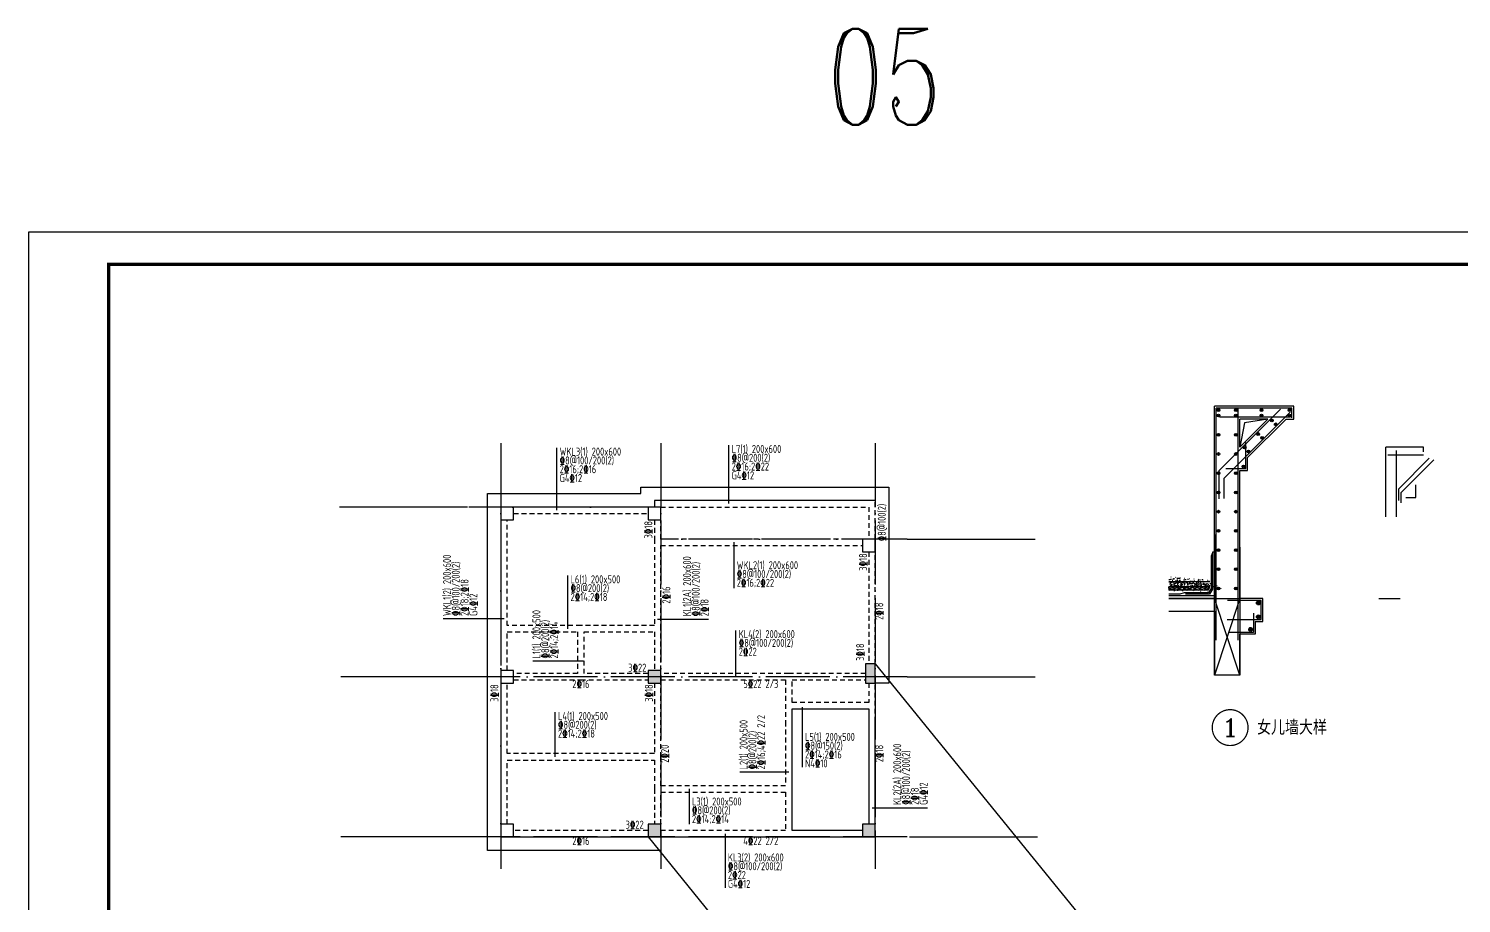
# Model space of a CAD drawing. Extents: x 365746627 to 729500028, y 528103248 to 1057099660.
# Drawn here: x 366002118 to 366046885, y 528124295 to 528151608 of the extents above; entities that cross this region are included whole.
import ezdxf
from ezdxf.enums import TextEntityAlignment as Align

# ---------------------------------------------------------------- set-up
doc = ezdxf.new("R2010")
doc.units = 0
doc.header["$LTSCALE"] = 1000
doc.header["$MEASUREMENT"] = 0
doc.linetypes.add('3', pattern=[500, 300, -200])
doc.linetypes.add('DOTE', pattern=[2.4200000000000004, 2, -0.2, 0.02, -0.2])
for name, color, linetype in [('AXIS', 3, 'Continuous'), ('BEAM-梁', 2, 'Continuous'), ('BEAMDASH-梁', 3, '3'), ('COLUMN', 6, 'Continuous'), ('DIM_LEAD', 3, 'Continuous'), ('DOTE', 1, 'DOTE'), ('HIDE_BEAMDIMMASS', 2, 'Continuous'), ('HIGH-DIM', 3, 'Continuous'), ('l立面最前', 6, 'Continuous'), ('PUB_HATCH', 8, 'Continuous'), ('PUB_TEXT', 7, 'Continuous'), ('PUB_TITLE', 4, 'Continuous'), ('ROOF', 125, 'Continuous'), ('S_BEAMDIMLOCAL', 3, 'Continuous'), ('WALL', 4, 'Continuous'), ('剖面填充', 8, 'Continuous'), ('构造', 5, 'Continuous')]:
    doc.layers.add(name, color=color, linetype=linetype)
doc.styles.add('-黑体', font='simhei.ttf')
doc.styles.add('_COMPLEX', font='COMPLEX.shx', dxfattribs={"width": 0.75})
doc.styles.add('COMP', font='COMPLEX', dxfattribs={"bigfont": 'hztxt'})
doc.styles.add('TSSD_REIN', font='tssdeng.shx', dxfattribs={"width": 0.8, "bigfont": 'hztxt.shx'})

# ---------------------------------------------------------------- blocks, each defined once
blk = doc.blocks.new('a12ghd23h')
at = {"layer": 'AXIS'}
for p, q in [((365887754.0951011, 528189568.8598409), (365883754.0951011, 528189568.8598409)), ((365901496.8528962, 528188568.8598403), (365905496.8528962, 528188568.8598403)), ((365887796.8528962, 528184268.8598403), (365883796.8528962, 528184268.8598403)), ((365901496.8528962, 528184268.8598403), (365905496.8528962, 528184268.8598403)), ((365887796.8528962, 528179268.8598403), (365883796.8528962, 528179268.8598403)), ((365901567.5088028, 528179268.8598403), (365905567.5088028, 528179268.8598403))]:
    blk.add_line(p, q, dxfattribs=at)
at = {"layer": 'DOTE'}
for p, q in [((365888796.8528962, 528191568.8598404), (365888796.8528962, 528178268.8598404)), ((365893796.8528962, 528191568.8598404), (365893796.8528962, 528178268.8598404)), ((365900496.8528962, 528191568.8598404), (365900496.8528962, 528178268.8598404)), ((365893796.8528961, 528189568.8598403), (365887796.8528962, 528189568.8598404)), ((365901496.8528962, 528188568.8598403), (365893796.8528962, 528188568.8598403)), ((365901496.8528962, 528184268.8598404), (365887796.8528962, 528184268.8598404)), ((365901496.8528962, 528179268.8598404), (365887796.8528962, 528179268.8598404))]:
    blk.add_line(p, q, dxfattribs=at)
blk = doc.blocks.new('ag1456a4h56da')
at = {"layer": 'PUB_HATCH'}
h = blk.add_hatch(color=256, dxfattribs=at)
h.dxf.hatch_style = 1
h.paths.add_polyline_path([(366029701.3678465, 528077859.6121689), (366029301.3678465, 528077859.6121689), (366029301.3678465, 528077459.6121689), (366029701.3678465, 528077459.6121689)])
h.paths.add_polyline_path([(366036401.3678454, 528078059.6121784), (366036101.3678461, 528078059.6121932), (366036101.3678463, 528077459.6121837), (366036401.3678455, 528077459.6121689)])
h.paths.add_polyline_path([(366029701.3678465, 528073059.6121837), (366029301.3678465, 528073059.6121837), (366029301.3678465, 528072659.6121837), (366029701.3678465, 528072659.6121837)])
h.paths.add_polyline_path([(366036401.3678465, 528073059.6121837), (366036001.3678465, 528073059.6121837), (366036001.3678465, 528072659.6121837), (366036401.3678465, 528072659.6121837)])
at = {"layer": 'BEAM-梁'}
for p, q in [((366029301.3678464, 528082959.6121837), (366025101.3678464, 528082959.6121837)), ((366029501.3678466, 528083159.6121837), (366029501.3678464, 528082959.6121837)), ((366036401.3678466, 528083159.6121837), (366029501.3678466, 528083159.6121837)), ((366024701.3678464, 528082559.6121837), (366024701.3678465, 528079159.6121837)), ((366024701.3678465, 528077459.6121689), (366024701.3678465, 528075159.6121837)), ((366033801.3678464, 528074159.6121837), (366033801.3678464, 528076659.6121837)), ((366033801.3678464, 528076659.6121837), (366036201.3678456, 528076659.6121837)), ((366036201.3678456, 528076659.6121837), (366036201.3678464, 528073059.6121837)), ((366036401.3678464, 528073059.6121837), (366036401.3678455, 528076259.6121689)), ((366024701.3678465, 528075159.6121837), (366024701.3678465, 528073059.6121837)), ((366033801.3678464, 528072859.6121837), (366033801.3678464, 528074159.6121837)), ((366025101.3678465, 528072659.6121837), (366029301.3678465, 528072659.6121837)), ((366029701.3678465, 528072659.6121837), (366033701.3678464, 528072659.6121837)), ((366033701.3678464, 528072659.6121837), (366036001.3678465, 528072659.6121837)), ((366036001.3678465, 528072859.6121837), (366033801.3678464, 528072859.6121837))]:
    blk.add_line(p, q, dxfattribs=at)
at = {"layer": 'BEAMDASH-梁', "ltscale": 0.0005}
for p, q in [((366029701.3678464, 528082959.6121837), (366029701.3678464, 528082959.6121837)), ((366029701.3678464, 528082959.6121837), (366036201.3678465, 528082959.6121837)), ((366036201.3678465, 528082959.6121837), (366036201.3678454, 528081959.6121838)), ((366036401.3678453, 528081959.6121838), (366036401.3678466, 528083159.6121837)), ((366024901.3678465, 528079259.6121837), (366024901.3678464, 528082559.6121837)), ((366025101.3678464, 528082759.6121837), (366029301.3678464, 528082759.6121837)), ((366029501.3678464, 528082559.6121837), (366029501.3678465, 528081959.6121838)), ((366029701.3678465, 528081959.6121838), (366029701.3678464, 528082559.6121837)), ((366029501.3678465, 528081959.6121838), (366029501.3678465, 528079259.6121837)), ((366036001.3678453, 528081959.6121838), (366029701.3678465, 528081959.6121838)), ((366029701.3678465, 528079159.6121837), (366029701.3678465, 528081759.6121838)), ((366029701.3678465, 528081759.6121838), (366036001.3678453, 528081759.6121838)), ((366036201.3678454, 528081559.6121838), (366036201.3678454, 528078059.6121784)), ((366036401.3678453, 528078059.6121784), (366036401.3678454, 528081559.6121838)), ((366024701.3678465, 528079159.6121837), (366024701.3678465, 528077859.6121689)), ((366027201.588289, 528079259.6121837), (366024901.3678465, 528079259.6121837)), ((366024901.3678465, 528077859.6121689), (366024901.3678465, 528079059.6121837)), ((366024901.3678465, 528079059.6121837), (366027101.588289, 528079059.6121837)), ((366027101.588289, 528079059.6121837), (366027101.588289, 528077759.6121689)), ((366029501.3678465, 528079259.6121837), (366027201.588289, 528079259.6121837)), ((366027301.588289, 528077759.6121689), (366027301.588289, 528079059.6121837)), ((366027301.588289, 528079059.6121837), (366029501.3678465, 528079059.6121837)), ((366029501.3678465, 528079059.6121837), (366029501.3678465, 528077859.6121689)), ((366029701.3678465, 528077859.6121689), (366029701.3678465, 528079159.6121837)), ((366027101.588289, 528077759.6121689), (366025101.3678465, 528077759.6121689)), ((366025101.3678465, 528077559.6121689), (366027201.588289, 528077559.6121689)), ((366027201.588289, 528077559.6121689), (366029301.3678465, 528077559.6121689)), ((366029301.3678465, 528077759.6121689), (366027301.588289, 528077759.6121689)), ((366033701.3678464, 528077759.6121689), (366029701.3678465, 528077759.6121689)), ((366029701.3678465, 528077559.6121689), (366033601.3678464, 528077559.6121689)), ((366033601.3678464, 528077559.6121689), (366033601.3678464, 528076259.6121689)), ((366036101.3678463, 528077759.6121689), (366033701.3678464, 528077759.6121689)), ((366033801.3678464, 528077559.6121689), (366036101.3678463, 528077559.6121689)), ((366033801.3678464, 528076859.6121837), (366033801.3678464, 528077559.6121689)), ((366024901.3678465, 528075259.6121837), (366024901.3678465, 528077459.6121689)), ((366029501.3678465, 528077459.6121689), (366029501.3678465, 528075259.6121837)), ((366029701.3678465, 528075159.6121837), (366029701.3678465, 528077459.6121689)), ((366036201.3678455, 528077459.6121689), (366036201.3678455, 528076859.6121837)), ((366036401.3678455, 528076259.6121689), (366036401.3678455, 528077459.6121689)), ((366036201.3678455, 528076859.6121837), (366033801.3678464, 528076859.6121837)), ((366033601.3678464, 528076259.6121689), (366033601.3678464, 528074259.6121837)), ((366029501.3678465, 528075259.6121837), (366024901.3678465, 528075259.6121837)), ((366024901.3678465, 528073059.6121837), (366024901.3678465, 528075059.6121837)), ((366024901.3678465, 528075059.6121837), (366029501.3678465, 528075059.6121837)), ((366029501.3678465, 528075059.6121837), (366029501.3678465, 528074159.6121837)), ((366029701.3678465, 528074259.6121837), (366029701.3678465, 528075159.6121837)), ((366029501.3678465, 528074159.6121837), (366029501.3678465, 528073059.6121837)), ((366033601.3678464, 528074259.6121837), (366029701.3678465, 528074259.6121837)), ((366029701.3678465, 528073059.6121837), (366029701.3678465, 528074059.6121837)), ((366029701.3678465, 528074059.6121837), (366033601.3678464, 528074059.6121837)), ((366033601.3678464, 528074059.6121837), (366033601.3678464, 528072859.6121837)), ((366029301.3678465, 528072859.6121837), (366025101.3678465, 528072859.6121837)), ((366033601.3678464, 528072859.6121837), (366029701.3678465, 528072859.6121837))]:
    blk.add_line(p, q, dxfattribs=at)
at = {"layer": 'COLUMN'}
for points in [[(366025101.3678464, 528082959.6121837), (366024701.3678464, 528082959.6121837), (366024701.3678464, 528082559.6121837), (366025101.3678464, 528082559.6121837)], [(366029701.3678464, 528082959.6121837), (366029301.3678464, 528082959.6121837), (366029301.3678464, 528082559.6121837), (366029701.3678464, 528082559.6121837)], [(366036401.3678453, 528081959.6121838), (366036001.3678453, 528081959.6121838), (366036001.3678453, 528081559.6121838), (366036401.3678453, 528081559.6121838)], [(366036401.3678454, 528078059.6121784), (366036101.3678461, 528078059.6121932), (366036101.3678463, 528077459.6121837), (366036401.3678455, 528077459.6121689)], [(366025101.3678465, 528077859.6121689), (366024701.3678465, 528077859.6121689), (366024701.3678465, 528077459.6121689), (366025101.3678465, 528077459.6121689)], [(366029701.3678465, 528077859.6121689), (366029301.3678465, 528077859.6121689), (366029301.3678465, 528077459.6121689), (366029701.3678465, 528077459.6121689)], [(366025101.3678465, 528073059.6121837), (366024701.3678465, 528073059.6121837), (366024701.3678465, 528072659.6121837), (366025101.3678465, 528072659.6121837)], [(366029701.3678465, 528073059.6121837), (366029301.3678465, 528073059.6121837), (366029301.3678465, 528072659.6121837), (366029701.3678465, 528072659.6121837)], [(366036401.3678465, 528073059.6121837), (366036001.3678465, 528073059.6121837), (366036001.3678465, 528072659.6121837), (366036401.3678465, 528072659.6121837)]]:
    blk.add_lwpolyline(points, close=True, dxfattribs=at)
at = {"layer": '构造'}
for points in [[(366024281.3678463, 528083379.6121837), (366029081.3678465, 528083379.6121837), (366029081.3678467, 528083579.6121837), (366036821.3678464, 528083579.6121837), (366036821.3678464, 528077459.6121837), (366036401.3678464, 528077459.6121689)], [(366029701.3678465, 528072659.6121837), (366029701.3678464, 528072239.6121838), (366024281.3678464, 528072239.6121837), (366024281.3678463, 528083379.6121837)]]:
    blk.add_lwpolyline(points, dxfattribs=at)
blk = doc.blocks.new('sdag45a4h6')
at = {"layer": 'l立面最前'}
h = blk.add_hatch(color=1, dxfattribs=at)
edge = h.paths.add_edge_path()
edge.add_arc((366046517.3353344, 528135219.6078715), 10.74175523268059, 0, 360)
h = blk.add_hatch(color=1, dxfattribs=at)
edge = h.paths.add_edge_path()
edge.add_arc((366046517.3353344, 528135176.6091596), 10.74175523268059, 0, 360)
h = blk.add_hatch(color=1, dxfattribs=at)
edge = h.paths.add_edge_path()
edge.add_arc((366046652.326476, 528135219.6078715), 10.74175523268059, 0, 360)
h = blk.add_hatch(color=1, dxfattribs=at)
edge = h.paths.add_edge_path()
edge.add_arc((366046652.326476, 528135176.6091596), 10.74175523268059, 0, 360)
h = blk.add_hatch(color=1, dxfattribs=at)
edge = h.paths.add_edge_path()
edge.add_arc((366046853.6494718, 528135219.6078715), 10.74175523268059, 0, 360)
h = blk.add_hatch(color=1, dxfattribs=at)
edge = h.paths.add_edge_path()
edge.add_arc((366046853.6494718, 528135176.6091596), 10.74175523268059, 0, 360)
h = blk.add_hatch(color=1, dxfattribs=at)
edge = h.paths.add_edge_path()
edge.add_arc((366046933.297453, 528135138.5212125), 10.74175523268059, 0, 360)
h = blk.add_hatch(color=1, dxfattribs=at)
edge = h.paths.add_edge_path()
edge.add_arc((366047071.7269009, 528135219.6078715), 10.74175523268059, 0, 360)
h = blk.add_hatch(color=1, dxfattribs=at)
edge = h.paths.add_edge_path()
edge.add_arc((366047071.7269009, 528135176.6091596), 10.74175523268059, 0, 360)
h = blk.add_hatch(color=1, dxfattribs=at)
edge = h.paths.add_edge_path()
edge.add_arc((366046517.3353344, 528135026.6091596), 10.74175523268059, 0, 360)
h = blk.add_hatch(color=1, dxfattribs=at)
edge = h.paths.add_edge_path()
edge.add_arc((366046652.326476, 528135026.6091596), 10.74175523268059, 0, 360)
h = blk.add_hatch(color=1, dxfattribs=at)
edge = h.paths.add_edge_path()
edge.add_arc((366046827.2314358, 528135032.4551954), 10.74175523268059, 0, 360)
h = blk.add_hatch(color=1, dxfattribs=at)
edge = h.paths.add_edge_path()
edge.add_arc((366046963.57349, 528135108.2451755), 10.74175523268059, 0, 360)
h = blk.add_hatch(color=1, dxfattribs=at)
edge = h.paths.add_edge_path()
edge.add_arc((366046721.1654186, 528134926.3891782), 10.74175523268059, 0, 360)
h = blk.add_hatch(color=1, dxfattribs=at)
edge = h.paths.add_edge_path()
edge.add_arc((366046857.5074728, 528135002.1791583), 10.74175523268059, 0, 360)
h = blk.add_hatch(color=1, dxfattribs=at)
edge = h.paths.add_edge_path()
edge.add_arc((366046517.3353344, 528134876.6091596), 10.74175523268059, 0, 360)
h = blk.add_hatch(color=1, dxfattribs=at)
edge = h.paths.add_edge_path()
edge.add_arc((366046652.326476, 528134876.6091596), 10.74175523268059, 0, 360)
h = blk.add_hatch(color=1, dxfattribs=at)
edge = h.paths.add_edge_path()
edge.add_arc((366046751.4414556, 528134896.1131412), 10.74175523268059, 0, 360)
h = blk.add_hatch(color=1, dxfattribs=at)
edge = h.paths.add_edge_path()
edge.add_arc((366046517.3353344, 528134726.6091596), 10.74175523268059, 0, 360)
h = blk.add_hatch(color=1, dxfattribs=at)
edge = h.paths.add_edge_path()
edge.add_arc((366046652.326476, 528134726.6091596), 10.74175523268059, 0, 360)
h = blk.add_hatch(color=1, dxfattribs=at)
edge = h.paths.add_edge_path()
edge.add_arc((366046713.2991083, 528134779.9530814), 10.74175523268059, 0, 360)
h = blk.add_hatch(color=1, dxfattribs=at)
edge = h.paths.add_edge_path()
edge.add_arc((366046517.3353344, 528134576.6091596), 10.74175523268059, 0, 360)
h = blk.add_hatch(color=1, dxfattribs=at)
edge = h.paths.add_edge_path()
edge.add_arc((366046652.326476, 528134576.6091596), 10.74175523268059, 0, 360)
h = blk.add_hatch(color=1, dxfattribs=at)
edge = h.paths.add_edge_path()
edge.add_arc((366046517.3353344, 528134426.6091596), 10.74175523268059, 0, 360)
h = blk.add_hatch(color=1, dxfattribs=at)
edge = h.paths.add_edge_path()
edge.add_arc((366046652.326476, 528134426.6091596), 10.74175523268059, 0, 360)
h = blk.add_hatch(color=1, dxfattribs=at)
edge = h.paths.add_edge_path()
edge.add_arc((366046517.3353344, 528134276.6091596), 10.74175523268059, 0, 360)
h = blk.add_hatch(color=1, dxfattribs=at)
edge = h.paths.add_edge_path()
edge.add_arc((366046652.326476, 528134276.6091596), 10.74175523268059, 0, 360)
h = blk.add_hatch(color=1, dxfattribs=at)
edge = h.paths.add_edge_path()
edge.add_arc((366046517.3353344, 528134126.6091596), 10.74175523268059, 0, 360)
h = blk.add_hatch(color=1, dxfattribs=at)
edge = h.paths.add_edge_path()
edge.add_arc((366046652.326476, 528134126.6091596), 10.74175523268059, 0, 360)
h = blk.add_hatch(color=1, dxfattribs=at)
edge = h.paths.add_edge_path()
edge.add_arc((366046517.3353344, 528133976.6091596), 10.74175523268059, 0, 360)
h = blk.add_hatch(color=1, dxfattribs=at)
edge = h.paths.add_edge_path()
edge.add_arc((366046652.326476, 528133976.6091596), 10.74175523268059, 0, 360)
h = blk.add_hatch(color=1, dxfattribs=at)
edge = h.paths.add_edge_path()
edge.add_arc((366046517.3353344, 528133826.6091596), 10.74175523268059, 0, 360)
h = blk.add_hatch(color=1, dxfattribs=at)
edge = h.paths.add_edge_path()
edge.add_arc((366046652.326476, 528133826.6091596), 10.74175523268059, 0, 360)
h = blk.add_hatch(color=1, dxfattribs=at)
edge = h.paths.add_edge_path()
edge.add_arc((366046828.3906434, 528133713.7222422), 15, 0, 360)
h = blk.add_hatch(color=1, dxfattribs=at)
edge = h.paths.add_edge_path()
edge.add_arc((366046828.3906434, 528133605.8435215), 15, 0, 360)
h = blk.add_hatch(color=1, dxfattribs=at)
edge = h.paths.add_edge_path()
edge.add_arc((366046767.9692454, 528133507.1242475), 15, 0, 360)
at = {"layer": '剖面填充'}
h = blk.add_hatch(dxfattribs=at)
h.set_pattern_fill('混凝土', color=256, scale=5, style=0)
h.set_pattern_definition([(49.99999999999999, (363139007.7445098, 527564438.8174791), (35.86300913003767, -3.137606749129755), [3.75, -41.25]), (355, (363139007.7445098, 527564438.8174791), (-6.937566680650001, 37.60960668500059), [3, -33]), (100.4514, (363139010.7330938, 527564438.5560121), (28.92546908570108, 34.47197710304768), [3.187009499999971, -35.05710559999953]), (46.18420000000002, (363139007.7445098, 527564448.8174791), (53.36205243128222, -8.275950716450904), [5.624999999999954, -61.87499999999963]), (96.63559999999998, (363139012.1913471, 527564448.1278138), (46.73313527743517, 48.70589354502209), [4.78051439999994, -52.58564999999953]), (351.1842, (363139007.7445098, 527564448.8174791), (46.73309725668136, 48.70593004626623), [4.5, -49.5]), (21, (363139012.7445098, 527564446.3174791), (29.84535260592308, -20.13094453326694), [3.75, -41.25]), (326.0000000000001, (363139012.7445098, 527564446.3174791), (12.16576659607909, 36.25750225234265), [3, -33]), (71.4514, (363139015.2316214, 527564444.6398988), (42.0111314290745, 16.12652483549762), [3.1870095, -35.0571056]), (37.50000000000001, (363139007.7445098, 527564438.8174791), (0.6079927658645334, 16.64469269156557), [0, -32.59999999999999, 0, -33.5, 0, -33.125]), (7.499999999999999, (363139007.7445098, 527564438.8174791), (13.15347687210743, 19.72058559411801), [0, -19.1, 0, -31.85, 0, -12.625]), (327.5, (363138996.5945098, 527564438.8174791), (26.69112180862045, -1.12774358671899), [0, -12.5, 0, -39, 0, -51.75]), (317.5, (363138991.5945098, 527564438.8174791), (29.15930846711931, 5.005249116615882), [0, -16.25, 0, -25.9, 0, -36.75])])
h.paths.add_polyline_path([(366046128.3565496, 528133878.9323972), (366046128.3565496, 528133838.9323972), (366046449.634074, 528133838.9323972), (366046449.634074, 528133878.9323972)])
h = blk.add_hatch(dxfattribs=at)
h.set_pattern_fill('多孔材料', color=256, scale=10, style=0)
h.set_pattern_definition([(45, (363139027.7445098, 527564438.8174791), (-20.00002033111466, 20.00002033111467), []), (135, (363139027.7445098, 527564438.8174791), (-20.00002033111467, -20.00002033111466), [])])
h.paths.add_polyline_path([(366046128.3565496, 528133838.9323972), (366046128.3565496, 528133813.9323972), (366046439.221389, 528133813.9323972), (366046439.221389, 528133838.9323972)])
at = {"layer": 'DIM_LEAD'}
for p, q in [((366046684.5355878, 528133748.9369766), (366046484.5355878, 528133148.9369766)), ((366046684.5355878, 528133748.9369766), (366046484.5355878, 528133148.9369766)), ((366046684.5355878, 528133148.9369766), (366046484.5355878, 528133748.9369766))]:
    blk.add_line(p, q, dxfattribs=at)
blk.add_lwpolyline([(366046484.5355878, 528133748.9369766), (366046684.5355878, 528133748.9369766), (366046684.5355878, 528133148.9369766), (366046484.5355878, 528133148.9369766)], close=True, dxfattribs=at)
at = {"layer": 'HIGH-DIM'}
blk.add_line((366047769.1739801, 528133748.9369766, -8.004687070846555e-08), (366047935.9556379, 528133748.9369766, -8.004687070846555e-08), dxfattribs=at)
at = {"layer": 'l立面最前'}
for p, q in [((366046484.5355878, 528133748.9369766), (366046484.5355878, 528135248.9369766)), ((366047104.5355878, 528135248.9369766), (366046484.5355878, 528135248.9369766)), ((366047104.5355878, 528135148.9369766), (366047104.5355878, 528135248.9369766)), ((366046903.1142316, 528135148.9369766), (366046684.5355878, 528135148.9369766)), ((366046684.5355878, 528134930.3583328), (366046684.5355878, 528135148.9369766)), ((366046684.5355878, 528134930.3583328), (366046903.1142316, 528135148.9369766)), ((366046744.5355878, 528134848.9369766), (366047044.5355878, 528135148.9369766)), ((366047044.5355878, 528135148.9369766), (366047104.5355878, 528135148.9369766)), ((366046744.5355878, 528134748.9369766), (366046744.5355878, 528134848.9369766)), ((366046684.5355878, 528133748.9369766), (366046684.5355878, 528134748.9369766)), ((366046684.5355878, 528134748.9369766), (366046744.5355878, 528134748.9369766)), ((366046484.5355878, 528133748.9369766), (366046128.3565496, 528133748.9369766)), ((366046864.5355878, 528133748.9369766), (366046684.5355878, 528133748.9369766)), ((366046864.5355878, 528133568.9369766), (366046864.5355878, 528133748.9369766)), ((366046804.5355878, 528133568.9369766), (366046864.5355878, 528133568.9369766)), ((366046804.5355878, 528133568.9369766), (366046804.5355878, 528133468.9369766)), ((366046684.5355878, 528133148.9369766), (366046684.5355878, 528133468.9369766)), ((366046804.5355878, 528133468.9369766), (366046684.5355878, 528133468.9369766))]:
    blk.add_line(p, q, dxfattribs=at)
at = {"layer": 'l立面最前', "color": 1}
for p, q in [((366046499.5355878, 528133422.3737895), (366046499.5355878, 528135233.9369766)), ((366047089.5355878, 528135233.9369766), (366046499.5355878, 528135233.9369766)), ((366046520.7467446, 528134745.3562861), (366047002.0244461, 528135226.6339876)), ((366047079.340251, 528135163.9369766), (366046525.9163817, 528135163.9369766)), ((366046559.5335411, 528134685.1481333), (366047076.3318034, 528135201.9463956)), ((366046669.5355878, 528133422.3737895), (366046669.5355878, 528135228.2862573)), ((366047089.5355878, 528135159.1941881), (366047089.5355878, 528135233.9369766)), ((366046729.5355878, 528134763.9369766), (366046729.5355878, 528134965.6107462)), ((366047823.2508074, 528134387.2865767), (366047823.2508074, 528134930.4811579)), ((366048118.2508074, 528134930.4811579), (366047823.2508074, 528134930.4811579)), ((366048118.2508074, 528134893.1097637), (366048118.2508074, 528134930.4811579)), ((366048117.7008215, 528134867.5316383), (366047840.9888868, 528134867.5316383)), ((366047908.2508074, 528134387.2865767), (366047908.2508074, 528134903.2508346)), ((366047922.2281366, 528134602.7989306), (366048162.8669873, 528134843.4377814)), ((366047941.6215348, 528134572.6948542), (366048200.020666, 528134831.0939854)), ((366046520.7467446, 528134745.3562861), (366046520.7467446, 528134565.0937728)), ((366046559.5335411, 528134685.1481333), (366046559.5335411, 528134529.4625971)), ((366046574.103442, 528134763.9369766), (366046729.5355878, 528134763.9369766)), ((366047922.2281366, 528134602.7989306), (366047922.2281366, 528134512.6676739)), ((366047941.6215348, 528134572.6948542), (366047941.6215348, 528134494.8520861)), ((366048059.0936034, 528134536.2795517), (366048059.0936034, 528134637.1164366)), ((366046520.7467446, 528134565.0937728), (366046520.7467446, 528134527.5921567)), ((366047981.3775305, 528134536.2795517), (366048059.0936034, 528134536.2795517)), ((366046849.5355878, 528133733.9369766), (366046586.0177787, 528133733.9369766)), ((366046849.5355878, 528133583.9369766), (366046849.5355878, 528133733.9369766)), ((366046583.5662965, 528133583.9369766), (366046849.5355878, 528133583.9369766)), ((366046789.5355878, 528133634.7709878), (366046789.5355878, 528133483.9369766)), ((366046789.5355878, 528133483.9369766), (366046600.8551671, 528133483.9369766))]:
    blk.add_line(p, q, dxfattribs=at)
at = {"layer": 'l立面最前'}
blk.add_lwpolyline([(366046903.1142316, 528135148.9369766), (366046719.9202116, 528135119.5080119), (366046684.5355878, 528134930.3583328)], dxfattribs=at)
at = {"layer": 'l立面最前', "color": 1}
for centre, radius in [((366046517.3353344, 528135219.6078715, 1.86557394291898e-08), 10.74175523268059), ((366046517.3353344, 528135176.6091596, 1.86557394291898e-08), 10.74175523268059), ((366046652.326476, 528135219.6078715, 1.86557394291898e-08), 10.74175523268059), ((366046652.326476, 528135176.6091596, 1.86557394291898e-08), 10.74175523268059), ((366046853.6494718, 528135219.6078715, 1.86557394291898e-08), 10.74175523268059), ((366046853.6494718, 528135176.6091596, 1.86557394291898e-08), 10.74175523268059), ((366046933.297453, 528135138.5212125, 1.86557394291898e-08), 10.74175523268059), ((366047071.7269009, 528135219.6078715, 1.86557394291898e-08), 10.74175523268059), ((366047071.7269009, 528135176.6091596, 1.86557394291898e-08), 10.74175523268059), ((366046517.3353344, 528135026.6091596, 1.86557394291898e-08), 10.74175523268059), ((366046652.326476, 528135026.6091596, 1.86557394291898e-08), 10.74175523268059), ((366046827.2314358, 528135032.4551954, 1.86557394291898e-08), 10.74175523268059), ((366046963.57349, 528135108.2451755, 1.86557394291898e-08), 10.74175523268059), ((366046721.1654186, 528134926.3891782, 1.86557394291898e-08), 10.74175523268059), ((366046857.5074728, 528135002.1791583, 1.86557394291898e-08), 10.74175523268059), ((366046517.3353344, 528134876.6091596, 1.86557394291898e-08), 10.74175523268059), ((366046652.326476, 528134876.6091596, 1.86557394291898e-08), 10.74175523268059), ((366046751.4414556, 528134896.1131412, 1.86557394291898e-08), 10.74175523268059), ((366046517.3353344, 528134726.6091596, 1.86557394291898e-08), 10.74175523268059), ((366046652.326476, 528134726.6091596, 1.86557394291898e-08), 10.74175523268059), ((366046713.2991083, 528134779.9530814, 1.86557394291898e-08), 10.74175523268059), ((366046517.3353344, 528134576.6091596, 1.86557394291898e-08), 10.74175523268059), ((366046652.326476, 528134576.6091596, 1.86557394291898e-08), 10.74175523268059), ((366046517.3353344, 528134426.6091596, 1.86557394291898e-08), 10.74175523268059), ((366046652.326476, 528134426.6091596, 1.86557394291898e-08), 10.74175523268059), ((366046517.3353344, 528134276.6091596, 1.86557394291898e-08), 10.74175523268059), ((366046652.326476, 528134276.6091596, 1.86557394291898e-08), 10.74175523268059), ((366046517.3353344, 528134126.6091596, 1.86557394291898e-08), 10.74175523268059), ((366046652.326476, 528134126.6091596, 1.86557394291898e-08), 10.74175523268059), ((366046517.3353344, 528133976.6091596, 1.86557394291898e-08), 10.74175523268059), ((366046652.326476, 528133976.6091596, 1.86557394291898e-08), 10.74175523268059), ((366046517.3353344, 528133826.6091596, 1.86557394291898e-08), 10.74175523268059), ((366046652.326476, 528133826.6091596, 1.86557394291898e-08), 10.74175523268059), ((366046828.3906434, 528133713.7222422, 1.000703060621062e-07), 15), ((366046828.3906434, 528133605.8435215, 1.000703060621062e-07), 15), ((366046767.9692454, 528133507.1242475, 1.000703060621062e-07), 15)]:
    blk.add_circle(centre, radius, dxfattribs=at)
at = {"layer": 'ROOF'}
for p, q in [((366046469.8220106, 528134105.7563304), (366046460.1130157, 528134079.422498)), ((366046460.1130157, 528134079.422498), (366046460.1130157, 528133825.3162553)), ((366046469.8220106, 528134109.3239558), (366046469.8220106, 528134086.0746823)), ((366046484.5355878, 528134109.3239558), (366046469.8220106, 528134109.3239558)), ((366046471.2090824, 528134089.1244834), (366046471.2090824, 528133821.1583682)), ((366046248.5092618, 528133792.3446153), (366046215.3256506, 528133782.1416886)), ((366046440.0799336, 528133792.3446153), (366046248.5092618, 528133792.3446153)), ((366046460.1130157, 528133825.3162553), (366046440.0799336, 528133792.3446153)), ((366046471.2090824, 528133821.1583682), (366046447.630131, 528133782.3507252)), ((366046215.3256506, 528133782.1416886), (366046128.3565496, 528133782.1416886)), ((366046484.5355878, 528133768.9369766), (366046128.3565496, 528133768.9369766)), ((366046447.630131, 528133782.3507252), (366046259.6494996, 528133782.3507252))]:
    blk.add_line(p, q, dxfattribs=at)
at = {"layer": 'ROOF', "linetype": 'ByBlock'}
for p, q in [((366046449.634074, 528133878.9323972), (366046128.3565496, 528133878.9323972)), ((366046449.634074, 528133838.9323972), (366046128.3565496, 528133838.9323972))]:
    blk.add_line(p, q, dxfattribs=at)
at = {"layer": 'WALL'}
for p, q in [((366046484.5355878, 528134248.9369766), (366046484.5355878, 528133748.9369766)), ((366046684.5355878, 528134148.9369766), (366046684.5355878, 528133748.9369766)), ((366046439.221389, 528133813.9323972), (366046128.3565496, 528133813.9323972)), ((366046439.221389, 528133838.9323972), (366046439.221389, 528133813.9323972)), ((366046128.3565496, 528133748.9369766), (366046484.5355878, 528133748.9369766)), ((366046128.3565496, 528133648.9369766), (366046484.5355878, 528133648.9369766)), ((366046484.5355878, 528133648.9369766), (366046484.5355878, 528133148.9369766))]:
    blk.add_line(p, q, dxfattribs=at)
blk = doc.blocks.new('_INDEX1')
at = {"const_width": 0.035}
blk.add_lwpolyline([(-0.5, 0, 1), (0.5, 0, 1)], format="xyb", close=True, dxfattribs=at)
at = {"style": 'COMP', "width": 2.333333333333333}
blk.add_attdef('1', text='', height=0.5, dxfattribs=at).set_placement((-0.25, -0.25), (0.25, -0.25), align=Align.FIT)

msp = doc.modelspace()

# ---------------------------------------------------------------- linework, layer by layer
at = {"layer": 'HIDE_BEAMDIMMASS', "color": 2}
for p, q in [((366018622.3969896, 528136569.5275692), (366018622.3969896, 528138516.0794274)), ((366023997.2160045, 528136783.2711392), (366023997.2160045, 528138599.6701555)), ((366024155.1827822, 528135569.5275692), (366024155.1827822, 528134140.7357622)), ((366018962.2797468, 528132869.5275691), (366018962.2797468, 528134527.5695223)), ((366016971.7883393, 528133179.1876687), (366015073.1053959, 528133179.1875556)), ((366021771.7883402, 528133170.114291), (366023363.3790236, 528133170.1143861)), ((366024218.5645785, 528131369.5275543), (366024218.5645785, 528132818.2975491)), ((366019456.0087819, 528131853.2261506), (366017868.7800568, 528131853.2260561)), ((366026289.5457134, 528130424.8652346), (366026289.5457134, 528128543.4630079)), ((366018570.817418, 528128869.5275692), (366018570.817418, 528130261.1990553)), ((366025871.7883507, 528128387.557988), (366024341.2038766, 528128387.5578967)), ((366022755.5427607, 528127869.5275692), (366022755.5427607, 528126762.1906734)), ((366028471.7883947, 528127281.823454), (366030207.7573553, 528127281.8235574)), ((366023878.883952, 528126469.5275692), (366023878.883952, 528124779.0630934))]:
    msp.add_line(p, q, dxfattribs=at)
at = {"layer": 'PUB_HATCH'}
for p, q in [((366028571.7883536, 528131769.5275638), (366039023.3466225, 528118927.7494797)), ((366021471.7883548, 528126369.5275693), (366031923.3466237, 528113527.749485))]:
    msp.add_line(p, q, dxfattribs=at)
at = {"layer": 'PUB_TITLE'}
msp.add_lwpolyline([(366002117.6520869, 528103248.216594), (366061517.6520869, 528103248.216594), (366061517.6520869, 528145248.216594), (366002117.6520869, 528145248.216594)], close=True, dxfattribs=at)
at = {"layer": 'PUB_TITLE', "const_width": 100}
msp.add_lwpolyline([(366004617.6520869, 528104248.216594), (366060517.6520869, 528104248.216594), (366060517.6520869, 528144248.216594), (366004617.6520869, 528144248.216594)], close=True, dxfattribs=at)

# ---------------------------------------------------------------- block references
at = {"layer": 'PUB_HATCH', "xscale": 4, "yscale": 4, "zscale": 4}
msp.add_blockref('sdag45a4h6', (-1098146770.812558, -1584401180.028107), dxfattribs=at)
at = {"layer": 'PUB_HATCH'}
for name, p in [('a12ghd23h', (128074.9354573488, -52899.33227109909)), ('ag1456a4h56da', (-7829.579491734505, 53709.91538542509))]:
    msp.add_blockref(name, p, dxfattribs=at)
at = {"layer": 'PUB_TEXT', "xscale": 1120, "yscale": 1120, "zscale": 1120}
msp.add_blockref('_INDEX1', (366039660.6316947, 528129783.0156758, -7114.443616275804), dxfattribs=at).add_auto_attribs({'1': '1'})

# ---------------------------------------------------------------- texts
at = {"style": '_COMPLEX', "width": 0.703125}
msp.add_text('05', height=3000, dxfattribs=at).set_placement((366027050.1437845, 528148607.672478))
at = {"layer": 'HIDE_BEAMDIMMASS', "color": 2, "style": 'TSSD_REIN', "width": 0.8}
for s, p in [('WKL3(1) 200x600', (366018709.8969896, 528138275.6948119)), ('L7(1) 200x600', (366024084.7160045, 528138359.28554)), ('2%%13216;2%%13216', (366018709.8969896, 528137725.6948119)), ('%%1328@100/200(2)', (366018709.8969896, 528138000.6948119)), ('2%%13216;2%%13222', (366024084.7160045, 528137809.28554)), ('%%1328@200(2)', (366024084.7160045, 528138084.28554)), ('G4%%13212', (366018709.8969896, 528137450.6948119)), ('G4%%13212', (366024084.7160045, 528137534.28554)), ('WKL2(1) 200x600', (366024242.6827822, 528134729.1973006)), ('L6(1) 200x500', (366019049.7797468, 528134287.1849068)), ('2%%13216;2%%13222', (366024242.6827822, 528134179.1973006)), ('%%1328@100/200(2)', (366024242.6827822, 528134454.1973006)), ('2%%13214;2%%13218', (366019049.7797468, 528133737.1849068)), ('%%1328@200(2)', (366019049.7797468, 528134012.1849068)), ('KL4(2) 200x600', (366024306.0645786, 528132577.9129336)), ('%%1328@100/200(2)', (366024306.0645786, 528132302.9129336)), ('2%%13222', (366024306.0645786, 528132027.9129336)), ('L4(1) 200x500', (366018658.317418, 528130020.8144398)), ('%%1328@200(2)', (366018658.317418, 528129745.8144398)), ('2%%13214;2%%13218', (366018658.317418, 528129470.8144398)), ('L5(1) 200x500', (366026377.0457134, 528129368.463008)), ('2%%13214;2%%13216', (366026377.0457134, 528128818.463008)), ('%%1328@150(2)', (366026377.0457134, 528129093.463008)), ('N4%%13210', (366026377.0457134, 528128543.463008)), ('L3(1) 200x500', (366022843.0427607, 528127350.6522118)), ('%%1328@200(2)', (366022843.0427607, 528127075.6522118)), ('2%%13214;2%%13214', (366022843.0427607, 528126800.6522118)), ('KL3(2) 200x600', (366023966.383952, 528125604.0630934)), ('%%1328@100/200(2)', (366023966.383952, 528125329.0630934)), ('2%%13222', (366023966.383952, 528125054.0630934)), ('G4%%13212', (366023966.383952, 528124779.0630934))]:
    msp.add_text(s, height=250, dxfattribs=at).set_placement(p)
for s, p in [('WKL1(2) 200x600', (366015313.4900075, 528133266.687566)), ('%%1328@100/200(2)', (366015588.4900075, 528133266.687578)), ('KL1(2A) 200x600', (366022813.3790197, 528133257.6143495)), ('%%1328@100/200(2)', (366023088.3790197, 528133257.6143615)), ('2%%13218;2%%13218', (366015863.4900075, 528133266.6875901)), ('G4%%13212', (366016138.4900075, 528133266.6876021)), ('2%%13218', (366023363.3790197, 528133257.6143736)), ('L1(1) 200x500', (366018109.1646684, 528131940.7260666)), ('%%1328@200(2)', (366018384.1646684, 528131940.7260787)), ('2%%13214;2%%13214', (366018659.1646684, 528131940.7260907)), ('L2(1) 200x500', (366024581.5884883, 528128475.0579073)), ('2%%13216;4%%13222 2/2', (366025131.5884883, 528128475.0579314)), ('%%1328@200(2)', (366024856.5884883, 528128475.0579194)), ('KL2(2A) 200x600', (366029382.7573515, 528127369.3235045)), ('%%1328@100/200(2)', (366029657.7573515, 528127369.3235165)), ('2%%13218', (366029932.7573515, 528127369.3235286)), ('G4%%13212', (366030207.7573515, 528127369.3235406))]:
    msp.add_text(s, height=250, rotation=90.00000250447816, dxfattribs=at).set_placement(p)
at = {"layer": 'PUB_TEXT', "style": '-黑体', "width": 0.8}
msp.add_text('女儿墙大样', height=400, dxfattribs=at).set_placement((366040503.1033224, 528129602.4052538))
at = {"layer": 'S_BEAMDIMLOCAL', "style": 'TSSD_REIN', "width": 0.8}
for s, p in [('%%1328@100(2)', (366028900.8512596, 528135600.296822)), ('3%%13218', (366021604.4882633, 528135688.758208)), ('3%%13218', (366028315.1441137, 528134681.0660676)), ('2%%13216', (366022167.2159428, 528133654.1430373)), ('2%%13218', (366028821.7883656, 528133146.4506016)), ('3%%13218', (366028224.890433, 528131866.1133775)), ('3%%13218', (366016794.3932456, 528130588.7582601)), ('3%%13218', (366021622.4349607, 528130588.7582618)), ('2%%13220', (366022121.7883672, 528128684.9120924)), ('2%%13218', (366028821.7883659, 528128704.1428617))]:
    msp.add_text(s, height=250, rotation=90.00000250447816, dxfattribs=at).set_placement(p)
for s, p in [('3%%13222', (366020852.5577167, 528131528.7649605)), ('2%%13216', (366019106.4037394, 528131019.5275543)), ('5%%13222 2/3', (366024448.3176976, 528131019.5275543)), ('3%%13222', (366020769.5542429, 528126626.626078)), ('2%%13216', (366019106.4037394, 528126119.5275692)), ('4%%13222 2/2', (366024448.3176981, 528126119.5275692))]:
    msp.add_text(s, height=250, dxfattribs=at).set_placement(p)

doc.saveas('drawing.dxf')
